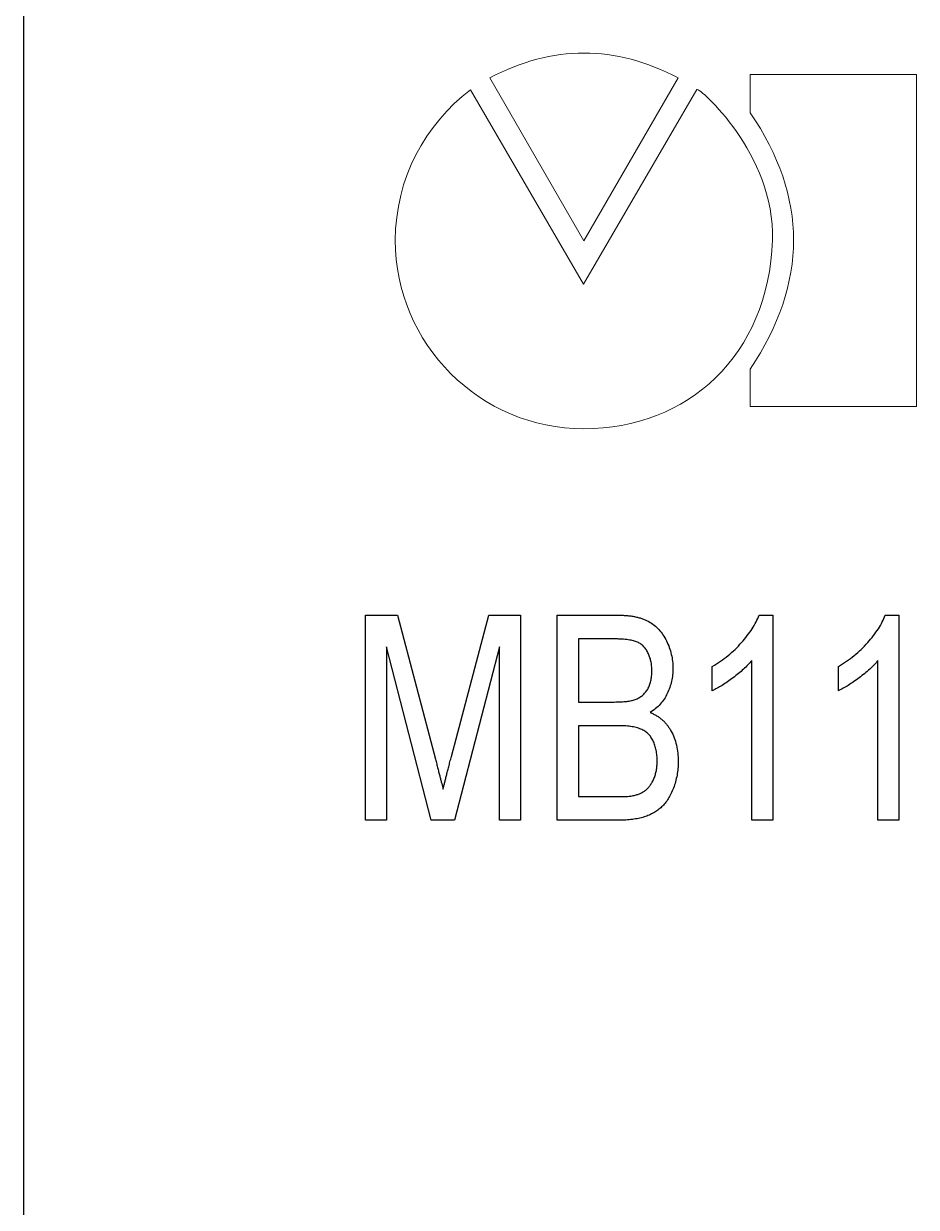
# Model space of a CAD drawing. Header units: millimetres. Extents: x 3520 to 8864, y 403 to 1747.
# Drawn here: x 7247.53 to 7257.12, y 1209.4 to 1222.1 of the extents above; entities that cross this region are included whole.
import ezdxf

# ---------------------------------------------------------------- set-up
doc = ezdxf.new("R2010")
doc.units = ezdxf.units.MM
doc.layers.add('main', color=5, linetype='Continuous', lineweight=50)
doc.layers.add('text', color=250, linetype='Continuous')

msp = doc.modelspace()

# ---------------------------------------------------------------- linework, layer by layer
at = {"color": 0, "linetype": 'Continuous', "lineweight": 15}
for p, q in [((7252.537, 1221.516, 1518.358), (7253.547, 1219.769, 1518.358)), ((7253.547, 1219.769, 1518.358), (7254.56, 1221.516, 1518.358)), ((7255.333, 1221.555, 1518.358), (7255.333, 1221.142, 1518.358)), ((7257.116, 1221.555, 1518.358), (7255.333, 1221.555, 1518.358)), ((7257.116, 1217.99, 1518.358), (7257.116, 1221.555, 1518.358)), ((7253.544, 1219.305, 1518.358), (7252.33, 1221.39, 1518.358)), ((7254.76, 1221.392, 1518.358), (7253.544, 1219.305, 1518.358)), ((7255.333, 1218.393, 1518.358), (7255.333, 1217.99, 1518.358)), ((7255.333, 1217.99, 1518.358), (7257.116, 1217.99, 1518.358))]:
    msp.add_line(p, q, dxfattribs=at)
for points in [[(7254.56, 1221.516, 1518.358), (7253.883, 1221.872, 1518.358), (7253.211, 1221.872, 1518.358), (7252.537, 1221.516, 1518.358)], [(7252.33, 1221.39, 1518.358), (7251.846, 1221.021, 1518.358), (7251.523, 1220.434, 1518.358), (7251.523, 1219.777, 1518.358)], [(7255.571, 1219.777, 1518.358), (7255.602, 1220.701, 1518.358), (7254.778, 1221.423, 1518.358), (7254.76, 1221.392, 1518.358)], [(7255.333, 1221.142, 1518.358), (7255.953, 1220.238, 1518.358), (7255.953, 1219.32, 1518.358), (7255.333, 1218.393, 1518.358)], [(7251.523, 1219.777, 1518.358), (7251.523, 1218.661, 1518.358), (7252.432, 1217.752, 1518.358), (7253.547, 1217.752, 1518.358)], [(7253.547, 1217.752, 1518.358), (7254.661, 1217.752, 1518.358), (7255.53, 1218.539, 1518.358), (7255.571, 1219.777, 1518.358)]]:
    msp.add_open_spline(points, degree=3, dxfattribs=at)
at = {"layer": 'main', "color": 0, "lineweight": 25}
msp.add_line((7247.534, 1230.452, 1518.358), (7247.534, 1184.452, 1518.358), dxfattribs=at)
at = {"layer": 'text', "color": 0}
for p, q in [((7251.203, 1213.552, 1518.358), (7251.203, 1215.752, 1518.358)), ((7251.203, 1215.752, 1518.358), (7251.548, 1215.752, 1518.358)), ((7251.548, 1215.752, 1518.358), (7251.954, 1214.208, 1518.358)), ((7252.125, 1214.235, 1518.358), (7252.526, 1215.752, 1518.358)), ((7252.526, 1215.752, 1518.358), (7252.867, 1215.752, 1518.358)), ((7252.867, 1215.752, 1518.358), (7252.867, 1213.552, 1518.358)), ((7253.262, 1213.552, 1518.358), (7253.262, 1215.752, 1518.358)), ((7253.262, 1215.752, 1518.358), (7253.921, 1215.752, 1518.358)), ((7255.43, 1215.752, 1518.358), (7255.575, 1215.752, 1518.358)), ((7255.575, 1215.752, 1518.358), (7255.575, 1213.552, 1518.358)), ((7256.783, 1215.752, 1518.358), (7256.929, 1215.752, 1518.358)), ((7256.929, 1215.752, 1518.358), (7256.929, 1213.552, 1518.358)), ((7251.909, 1213.552, 1518.358), (7251.429, 1215.414, 1518.358)), ((7251.429, 1215.414, 1518.358), (7251.429, 1213.552, 1518.358)), ((7252.642, 1215.414, 1518.358), (7252.157, 1213.552, 1518.358)), ((7252.642, 1213.552, 1518.358), (7252.642, 1215.414, 1518.358)), ((7253.843, 1215.498, 1518.358), (7253.488, 1215.498, 1518.358)), ((7253.488, 1215.498, 1518.358), (7253.488, 1214.821, 1518.358)), ((7254.926, 1214.942, 1518.358), (7254.926, 1215.202, 1518.358)), ((7255.349, 1213.552, 1518.358), (7255.349, 1215.266, 1518.358)), ((7256.28, 1214.942, 1518.358), (7256.28, 1215.202, 1518.358)), ((7256.703, 1213.552, 1518.358), (7256.703, 1215.266, 1518.358)), ((7253.488, 1214.821, 1518.358), (7253.873, 1214.821, 1518.358)), ((7253.899, 1214.567, 1518.358), (7253.488, 1214.567, 1518.358)), ((7253.488, 1214.567, 1518.358), (7253.488, 1213.806, 1518.358)), ((7253.488, 1213.806, 1518.358), (7253.921, 1213.806, 1518.358)), ((7251.429, 1213.552, 1518.358), (7251.203, 1213.552, 1518.358)), ((7252.157, 1213.552, 1518.358), (7251.909, 1213.552, 1518.358)), ((7252.867, 1213.552, 1518.358), (7252.642, 1213.552, 1518.358)), ((7253.917, 1213.552, 1518.358), (7253.262, 1213.552, 1518.358)), ((7255.575, 1213.552, 1518.358), (7255.349, 1213.552, 1518.358)), ((7256.929, 1213.552, 1518.358), (7256.703, 1213.552, 1518.358))]:
    msp.add_line(p, q, dxfattribs=at)
for points, knots in [([(7253.921, 1215.752, 1518.358), (7253.937, 1215.752, 1518.358), (7253.969, 1215.752, 1518.358), (7254.016, 1215.748, 1518.358), (7254.06, 1215.743, 1518.358), (7254.102, 1215.736, 1518.358), (7254.141, 1215.726, 1518.358), (7254.177, 1215.714, 1518.358), (7254.212, 1215.701, 1518.358), (7254.254, 1215.68, 1518.358), (7254.303, 1215.647, 1518.358), (7254.354, 1215.599, 1518.358), (7254.399, 1215.542, 1518.358), (7254.435, 1215.476, 1518.358), (7254.466, 1215.406, 1518.358), (7254.487, 1215.333, 1518.358), (7254.501, 1215.258, 1518.358), (7254.502, 1215.207, 1518.358), (7254.503, 1215.182, 1518.358)], [0, 0, 0, 0, 0.052931, 0.103614, 0.151634, 0.197567, 0.240815, 0.282429, 0.322005, 0.360385, 0.435363, 0.510581, 0.58832, 0.670522, 0.754036, 0.836101, 0.917855, 1, 1, 1, 1]), ([(7254.926, 1215.202, 1518.358), (7254.956, 1215.22, 1518.358), (7255.014, 1215.256, 1518.358), (7255.095, 1215.318, 1518.358), (7255.171, 1215.385, 1518.358), (7255.24, 1215.457, 1518.358), (7255.301, 1215.531, 1518.358), (7255.354, 1215.605, 1518.358), (7255.397, 1215.678, 1518.358), (7255.419, 1215.728, 1518.358), (7255.43, 1215.752, 1518.358)], [0, 0, 0, 0, 0.136341, 0.270479, 0.404, 0.536886, 0.66536, 0.785116, 0.896158, 1, 1, 1, 1]), ([(7256.28, 1215.202, 1518.358), (7256.309, 1215.22, 1518.358), (7256.367, 1215.256, 1518.358), (7256.449, 1215.318, 1518.358), (7256.525, 1215.385, 1518.358), (7256.594, 1215.457, 1518.358), (7256.655, 1215.531, 1518.358), (7256.708, 1215.605, 1518.358), (7256.751, 1215.678, 1518.358), (7256.773, 1215.728, 1518.358), (7256.783, 1215.752, 1518.358)], [0, 0, 0, 0, 0.136341, 0.270479, 0.404, 0.536886, 0.66536, 0.785116, 0.896158, 1, 1, 1, 1]), ([(7254.278, 1215.155, 1518.358), (7254.277, 1215.173, 1518.358), (7254.276, 1215.208, 1518.358), (7254.268, 1215.259, 1518.358), (7254.254, 1215.306, 1518.358), (7254.236, 1215.35, 1518.358), (7254.213, 1215.39, 1518.358), (7254.185, 1215.423, 1518.358), (7254.151, 1215.449, 1518.358), (7254.12, 1215.465, 1518.358), (7254.091, 1215.475, 1518.358), (7254.066, 1215.481, 1518.358), (7254.038, 1215.486, 1518.358), (7254.006, 1215.491, 1518.358), (7253.97, 1215.494, 1518.358), (7253.931, 1215.497, 1518.358), (7253.888, 1215.498, 1518.358), (7253.859, 1215.498, 1518.358), (7253.843, 1215.498, 1518.358)], [0, 0, 0, 0, 0.083816, 0.163041, 0.238863, 0.312685, 0.383187, 0.449777, 0.513771, 0.577998, 0.613299, 0.652587, 0.697575, 0.747725, 0.802446, 0.863159, 0.928531, 1, 1, 1, 1]), ([(7254.097, 1214.847, 1518.358), (7254.111, 1214.853, 1518.358), (7254.139, 1214.865, 1518.358), (7254.176, 1214.891, 1518.358), (7254.208, 1214.922, 1518.358), (7254.234, 1214.959, 1518.358), (7254.254, 1215.001, 1518.358), (7254.267, 1215.048, 1518.358), (7254.276, 1215.099, 1518.358), (7254.277, 1215.136, 1518.358), (7254.278, 1215.155, 1518.358)], [0, 0, 0, 0, 0.121871, 0.238069, 0.352313, 0.468224, 0.588494, 0.716276, 0.85212, 1, 1, 1, 1]), ([(7254.503, 1215.182, 1518.358), (7254.502, 1215.158, 1518.358), (7254.501, 1215.112, 1518.358), (7254.49, 1215.043, 1518.358), (7254.47, 1214.976, 1518.358), (7254.444, 1214.912, 1518.358), (7254.411, 1214.851, 1518.358), (7254.368, 1214.797, 1518.358), (7254.318, 1214.748, 1518.358), (7254.28, 1214.722, 1518.358), (7254.26, 1214.709, 1518.358)], [0, 0, 0, 0, 0.127153, 0.251728, 0.376302, 0.501547, 0.625552, 0.74824, 0.872244, 1, 1, 1, 1]), ([(7255.349, 1215.266, 1518.358), (7255.336, 1215.251, 1518.358), (7255.308, 1215.218, 1518.358), (7255.26, 1215.172, 1518.358), (7255.207, 1215.126, 1518.358), (7255.149, 1215.081, 1518.358), (7255.09, 1215.038, 1518.358), (7255.033, 1215, 1518.358), (7254.979, 1214.968, 1518.358), (7254.943, 1214.951, 1518.358), (7254.926, 1214.942, 1518.358)], [0, 0, 0, 0, 0.115216, 0.238359, 0.370496, 0.510334, 0.648697, 0.776734, 0.893098, 1, 1, 1, 1]), ([(7256.703, 1215.266, 1518.358), (7256.69, 1215.251, 1518.358), (7256.662, 1215.218, 1518.358), (7256.614, 1215.172, 1518.358), (7256.561, 1215.126, 1518.358), (7256.503, 1215.081, 1518.358), (7256.444, 1215.038, 1518.358), (7256.387, 1215, 1518.358), (7256.333, 1214.968, 1518.358), (7256.297, 1214.951, 1518.358), (7256.28, 1214.942, 1518.358)], [0, 0, 0, 0, 0.115216, 0.238359, 0.370496, 0.510334, 0.648697, 0.776734, 0.893098, 1, 1, 1, 1]), ([(7253.873, 1214.821, 1518.358), (7253.897, 1214.822, 1518.358), (7253.942, 1214.822, 1518.358), (7254.003, 1214.827, 1518.358), (7254.054, 1214.834, 1518.358), (7254.084, 1214.843, 1518.358), (7254.097, 1214.847, 1518.358)], [0, 0, 0, 0, 0.320749, 0.593658, 0.817945, 1, 1, 1, 1]), ([(7254.26, 1214.709, 1518.358), (7254.272, 1214.703, 1518.358), (7254.295, 1214.693, 1518.358), (7254.328, 1214.675, 1518.358), (7254.359, 1214.654, 1518.358), (7254.388, 1214.631, 1518.358), (7254.415, 1214.605, 1518.358), (7254.44, 1214.576, 1518.358), (7254.462, 1214.545, 1518.358), (7254.49, 1214.5, 1518.358), (7254.518, 1214.438, 1518.358), (7254.542, 1214.359, 1518.358), (7254.557, 1214.272, 1518.358), (7254.559, 1214.213, 1518.358), (7254.56, 1214.182, 1518.358)], [0, 0, 0, 0, 0.059389, 0.117861, 0.17554, 0.232913, 0.290968, 0.349659, 0.409461, 0.470233, 0.594792, 0.722893, 0.857512, 1, 1, 1, 1]), ([(7254.334, 1214.187, 1518.358), (7254.333, 1214.207, 1518.358), (7254.333, 1214.246, 1518.358), (7254.325, 1214.302, 1518.358), (7254.311, 1214.354, 1518.358), (7254.293, 1214.401, 1518.358), (7254.269, 1214.444, 1518.358), (7254.239, 1214.481, 1518.358), (7254.202, 1214.51, 1518.358), (7254.158, 1214.532, 1518.358), (7254.107, 1214.549, 1518.358), (7254.046, 1214.56, 1518.358), (7253.976, 1214.567, 1518.358), (7253.926, 1214.567, 1518.358), (7253.899, 1214.567, 1518.358)], [0, 0, 0, 0, 0.088973, 0.172807, 0.25175, 0.327486, 0.399475, 0.468597, 0.536986, 0.607729, 0.686063, 0.77656, 0.881004, 1, 1, 1, 1]), ([(7251.954, 1214.208, 1518.358), (7251.958, 1214.191, 1518.358), (7251.967, 1214.157, 1518.358), (7251.979, 1214.108, 1518.358), (7251.991, 1214.063, 1518.358), (7252.002, 1214.021, 1518.358), (7252.012, 1213.982, 1518.358), (7252.021, 1213.947, 1518.358), (7252.028, 1213.915, 1518.358), (7252.033, 1213.895, 1518.358), (7252.035, 1213.885, 1518.358)], [0, 0, 0, 0, 0.16266, 0.3140839, 0.4549298, 0.5845385, 0.7045225, 0.8135988, 0.9114551, 1, 1, 1, 1]), ([(7252.035, 1213.885, 1518.358), (7252.038, 1213.896, 1518.358), (7252.043, 1213.918, 1518.358), (7252.052, 1213.953, 1518.358), (7252.062, 1213.991, 1518.358), (7252.072, 1214.033, 1518.358), (7252.084, 1214.079, 1518.358), (7252.097, 1214.128, 1518.358), (7252.11, 1214.18, 1518.358), (7252.12, 1214.216, 1518.358), (7252.125, 1214.235, 1518.358)], [0, 0, 0, 0, 0.089186, 0.189924, 0.29955, 0.41925, 0.549327, 0.689478, 0.839703, 1, 1, 1, 1]), ([(7254.56, 1214.182, 1518.358), (7254.559, 1214.157, 1518.358), (7254.558, 1214.108, 1518.358), (7254.548, 1214.035, 1518.358), (7254.532, 1213.965, 1518.358), (7254.51, 1213.899, 1518.358), (7254.483, 1213.838, 1518.358), (7254.453, 1213.783, 1518.358), (7254.421, 1213.735, 1518.358), (7254.383, 1213.695, 1518.358), (7254.343, 1213.661, 1518.358), (7254.298, 1213.633, 1518.358), (7254.248, 1213.607, 1518.358), (7254.193, 1213.587, 1518.358), (7254.133, 1213.571, 1518.358), (7254.067, 1213.561, 1518.358), (7253.994, 1213.553, 1518.358), (7253.944, 1213.552, 1518.358), (7253.917, 1213.552, 1518.358)], [0, 0, 0, 0, 0.072858, 0.144138, 0.213529, 0.282183, 0.347576, 0.40776, 0.463713, 0.515534, 0.565975, 0.617768, 0.671581, 0.727814, 0.787642, 0.85276, 0.92332, 1, 1, 1, 1]), ([(7254.078, 1213.817, 1518.358), (7254.091, 1213.82, 1518.358), (7254.116, 1213.826, 1518.358), (7254.151, 1213.84, 1518.358), (7254.183, 1213.856, 1518.358), (7254.212, 1213.876, 1518.358), (7254.238, 1213.9, 1518.358), (7254.261, 1213.929, 1518.358), (7254.282, 1213.963, 1518.358), (7254.301, 1214, 1518.358), (7254.315, 1214.042, 1518.358), (7254.327, 1214.088, 1518.358), (7254.333, 1214.136, 1518.358), (7254.333, 1214.17, 1518.358), (7254.334, 1214.187, 1518.358)], [0, 0, 0, 0, 0.080955, 0.157079, 0.229693, 0.299872, 0.370349, 0.44558, 0.524975, 0.610826, 0.70218, 0.796383, 0.89585, 1, 1, 1, 1]), ([(7253.921, 1213.806, 1518.358), (7253.939, 1213.806, 1518.358), (7253.971, 1213.807, 1518.358), (7254.014, 1213.808, 1518.358), (7254.049, 1213.811, 1518.358), (7254.07, 1213.815, 1518.358), (7254.078, 1213.817, 1518.358)], [0, 0, 0, 0, 0.330279, 0.604767, 0.82977, 1, 1, 1, 1])]:
    msp.add_open_spline(points, degree=3, knots=knots, dxfattribs=at)

doc.saveas('drawing.dxf')
